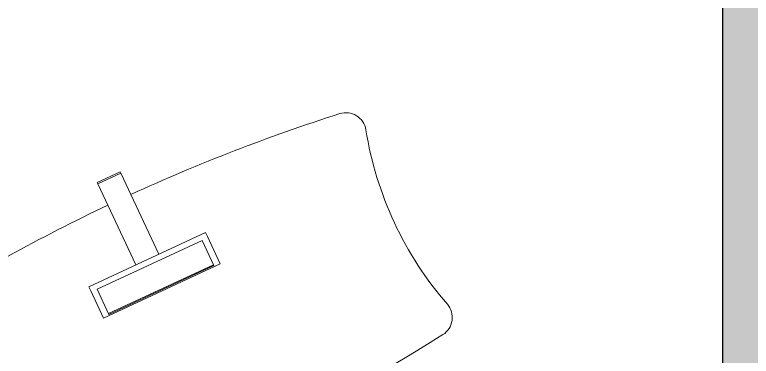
# Model space of a CAD drawing. Header units: millimetres. Extents: x 155927 to 317870, y -36033 to 97293.
# Drawn here: x 208522 to 210704, y 17038 to 18051 of the extents above; entities that cross this region are included whole.
import ezdxf

# ---------------------------------------------------------------- set-up
doc = ezdxf.new("R2010")
doc.units = ezdxf.units.MM
doc.header["$MEASUREMENT"] = 0
for name, color, linetype, lineweight in [('A-WALL', 7, 'CONTINUOUS', 9), ('A-WALL-PATT', 7, 'CONTINUOUS', 9), ('I-FURN', 8, 'CONTINUOUS', 9)]:
    doc.layers.add(name, color=color, linetype=linetype, lineweight=lineweight)

msp = doc.modelspace()

# ---------------------------------------------------------------- hatches: boundary and pattern name
at = {"layer": 'A-WALL-PATT'}
msp.add_hatch(color=256, dxfattribs=at).paths.add_polyline_path([(210618.8, 15107.6), (210740.8, 15107.6), (210740.8, 20716.3), (210735.8, 20716.3), (210735.8, 22275.7), (210740.8, 22275.7), (210740.8, 22377.3), (210735.8, 22377.3), (210735.8, 23936.7), (210740.8, 23936.7), (210740.8, 26907.6), (210618.8, 26907.6), (210618.8, 24146), (210673, 24146), (210673, 22014.6), (210618.8, 22014.6), (210618.8, 20817), (210673, 20817), (210673, 18685.6), (210618.8, 18685.6), (210618.8, 17008.8), (210645.8, 17008.8), (210645.8, 15808.8), (210618.8, 15808.8), (210618.8, 15606.6)], flags=0)

# ---------------------------------------------------------------- linework, layer by layer
at = {"layer": 'A-WALL', "lineweight": 30}
msp.add_line((210618.8, 18685.6), (210618.8, 17008.8), dxfattribs=at)
at = {"layer": 'I-FURN'}
for p, q in [((208834.3, 17585.8), (208766.4, 17554.1)), ((208836.3, 17581.7), (208768.3, 17550)), ((208834.4, 17585.8), (208836.3, 17581.7)), ((208836.3, 17581.7), (208948.6, 17340.9)), ((208768.3, 17550), (208766.4, 17554.1)), ((208880.6, 17309.2), (208768.3, 17550)), ((208741.9, 17244.5), (209087.2, 17405.5)), ((209087.2, 17405.5), (209090.2, 17399.2)), ((209090.2, 17399.2), (209093, 17393.1)), ((208766.5, 17237), (209077.3, 17381.9)), ((209077.3, 17381.9), (209112, 17307.4)), ((209093, 17393.1), (209130.7, 17312.3)), ((208785.5, 17151.1), (209130.8, 17312.1)), ((208800.1, 17164.8), (209110.9, 17309.8)), ((209112, 17307.4), (208801.2, 17162.5)), ((209130.7, 17312.3), (209130.8, 17312.1)), ((208744.9, 17238.2), (208741.9, 17244.5)), ((208747.7, 17232.1), (208744.9, 17238.2)), ((208785.4, 17151.2), (208747.7, 17232.1)), ((208801.2, 17162.5), (208766.5, 17237)), ((208785.5, 17151.1), (208785.4, 17151.2))]:
    msp.add_line(p, q, dxfattribs=at)
for centre, radius, start, end in [((211176.1, 12475.2), 5546.8, 107.7512, 114.6125), ((209503.3, 17700.8), 60, 9.0349, 107.7512), ((210588.1, 17873.3), 1038.5, 189.0349, 220.9651), ((211176.1, 12475.2), 5546.8, 115.3875, 122.2488), ((209758.6, 17153.1), 60, 302.2488, 40.9651), ((206830.9, 21793.5), 5546.8, 287.7512, 302.2488)]:
    msp.add_arc(centre, radius, start, end, dxfattribs=at)

doc.saveas('drawing.dxf')
